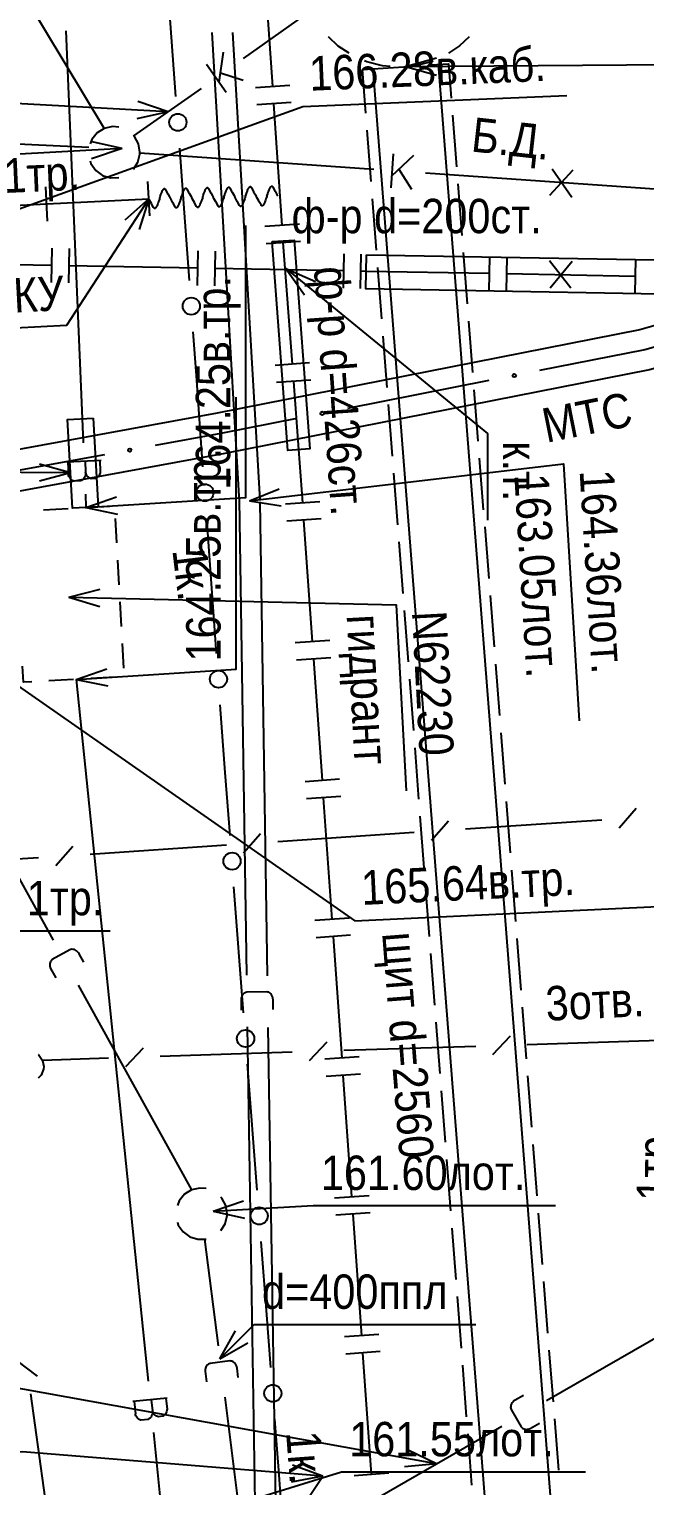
# Model space of a CAD drawing. Header units: metres. Extents: x -3947 to -3704, y 4976 to 6609.
# Drawn here: x -3847.65 to -3829.77, y 5707.06 to 5749.39 of the extents above; entities that cross this region are included whole.
import ezdxf
from ezdxf.enums import TextEntityAlignment as Align

# ---------------------------------------------------------------- set-up
doc = ezdxf.new("R2010")
doc.units = ezdxf.units.M
doc.header["$MEASUREMENT"] = 0
for name, color, linetype, lineweight in [('Водопровод', 7, 'Continuous', 25), ('Водосток', 7, 'Continuous', 25), ('Газопровод', 7, 'Continuous', 25), ('Кабели', 7, 'Continuous', 25), ('Кабель защиты', 7, 'Continuous', 25), ('Кабель связи', 7, 'Continuous', 25), ('Кабель электрический', 7, 'Continuous', 25), ('Канализация самотёчная', 7, 'Continuous', 25), ('Теплосеть', 7, 'Continuous', 25)]:
    doc.layers.add(name, color=color, linetype=linetype, lineweight=lineweight)
doc.styles.add('Style-RUSSIAN_1251', font='RUSSIAN_1251.shx')
doc.styles.add('Style-RUSSIAN_1251 I 0.00000', font='RUSSIAN_1251.shx')
doc.linetypes.add('Stok', pattern='A,-1.75,[108,dgnlstyle-500_multi_und.shx,S=0.007373,R=0,X=0,Y=0],-1.75', length=3.5)

msp = doc.modelspace()

# ---------------------------------------------------------------- linework, layer by layer
at = {"layer": 'Водопровод', "linetype": 'Continuous'}
for p, q in [((-3846.583, 5749.34), (-3846.108, 5738.073)), ((-3846.108, 5738.073), (-3846.078, 5737.374)), ((-3845.559, 5736.854), (-3846.555, 5736.812)), ((-3846.523, 5736.813), (-3846.507, 5736.451)), ((-3846.022, 5736.834), (-3846.009, 5736.513)), ((-3846.45, 5736.497), (-3847.352, 5736.253)), ((-3846.45, 5736.497), (-3847.348, 5736.753)), ((-3846.015, 5735.875), (-3845.999, 5735.492)), ((-3845.999, 5735.492), (-3845.116, 5735.798)), ((-3847.229, 5735.425), (-3846.515, 5735.464)), ((-3845.999, 5735.492), (-3845.085, 5735.299)), ((-3845.146, 5735.174), (-3845.107, 5734.461)), ((-3845.08, 5733.961), (-3845.041, 5733.248)), ((-3846.494, 5732.888), (-3845.588, 5733.116)), ((-3846.494, 5732.888), (-3845.6, 5732.616)), ((-3845.014, 5732.749), (-3844.975, 5732.035)), ((-3844.948, 5731.536), (-3844.91, 5730.822)), ((-3846.359, 5730.493), (-3847.072, 5730.454)), ((-3846.279, 5730.497), (-3845.397, 5730.803)), ((-3846.279, 5730.497), (-3845.365, 5730.304)), ((-3846.279, 5730.497), (-3844.19, 5710.098)), ((-3845.146, 5730.559), (-3845.859, 5730.52)), ((-3843.64, 5709.609), (-3844.633, 5709.508)), ((-3844.6, 5709.511), (-3844.563, 5709.151)), ((-3844.102, 5709.562), (-3844.069, 5709.242)), ((-3844.038, 5708.605), (-3841.949, 5688.206))]:
    msp.add_line(p, q, dxfattribs=at)
at = {"layer": 'Водопровод', "linetype": 'Continuous', "flags": 128}
for points in [[(-3845.999, 5735.492), (-3841.359, 5735.783), (-3841.359, 5743.691)], [(-3846.279, 5730.497), (-3841.639, 5730.788), (-3841.639, 5738.696)], [(-3845.791, 5738.091), (-3845.648, 5735.514), (-3845.999, 5735.492), (-3846.392, 5735.473), (-3846.539, 5738.049), (-3845.791, 5738.091)], [(-3845.595, 5736.852), (-3845.582, 5736.533), (-3845.586, 5736.503), (-3845.603, 5736.452), (-3845.629, 5736.404), (-3845.643, 5736.385), (-3845.661, 5736.368), (-3845.684, 5736.352), (-3845.714, 5736.337), (-3845.728, 5736.333), (-3845.844, 5736.328), (-3845.867, 5736.333), (-3845.897, 5736.345), (-3845.918, 5736.359), (-3845.939, 5736.374), (-3845.961, 5736.402), (-3845.981, 5736.436), (-3845.996, 5736.467), (-3846.009, 5736.513), (-3846.011, 5736.474), (-3846.013, 5736.441), (-3846.026, 5736.391), (-3846.042, 5736.361), (-3846.059, 5736.332), (-3846.09, 5736.301), (-3846.124, 5736.279), (-3846.155, 5736.268), (-3846.346, 5736.26), (-3846.365, 5736.263), (-3846.391, 5736.273), (-3846.422, 5736.292), (-3846.451, 5736.323), (-3846.471, 5736.35), (-3846.493, 5736.396), (-3846.504, 5736.424), (-3846.507, 5736.451)], [(-3846.45, 5736.497), (-3867.882, 5736.642), (-3877.623, 5736.602)], [(-3846.016, 5735.491), (-3845.999, 5735.492), (-3845.302, 5735.53)], [(-3846.494, 5732.888), (-3836.994, 5732.661), (-3836.704, 5727.261)], [(-3847.572, 5730.427), (-3847.815, 5730.414), (-3847.841, 5730.884)], [(-3843.677, 5709.606), (-3843.644, 5709.288), (-3843.647, 5709.258), (-3843.66, 5709.206), (-3843.683, 5709.157), (-3843.696, 5709.137), (-3843.713, 5709.118), (-3843.736, 5709.101), (-3843.764, 5709.085), (-3843.779, 5709.08), (-3843.894, 5709.068), (-3843.917, 5709.071), (-3843.948, 5709.081), (-3843.97, 5709.094), (-3843.992, 5709.108), (-3844.015, 5709.134), (-3844.037, 5709.168), (-3844.054, 5709.198), (-3844.069, 5709.242), (-3844.069, 5709.204), (-3844.07, 5709.17), (-3844.079, 5709.12), (-3844.093, 5709.089), (-3844.109, 5709.059), (-3844.137, 5709.026), (-3844.171, 5709.002), (-3844.201, 5708.989), (-3844.391, 5708.97), (-3844.41, 5708.972), (-3844.437, 5708.98), (-3844.469, 5708.998), (-3844.5, 5709.026), (-3844.521, 5709.052), (-3844.546, 5709.097), (-3844.558, 5709.124), (-3844.563, 5709.151)]]:
    msp.add_lwpolyline(points, dxfattribs=at)
at = {"layer": 'Водосток', "linetype": 'Continuous'}
for p, q in [((-3842.348, 5749.298), (-3841.551, 5735.657)), ((-3841.747, 5749.298), (-3840.953, 5735.713)), ((-3841.252, 5735.685), (-3840.387, 5736.038)), ((-3841.552, 5735.713), (-3841.337, 5721.9)), ((-3841.252, 5735.685), (-3840.329, 5735.542)), ((-3840.952, 5735.657), (-3840.737, 5721.877)), ((-3850.237, 5728.863), (-3846.947, 5722.917)), ((-3846.221, 5721.605), (-3842.932, 5715.659)), ((-3841.314, 5720.4), (-3841.099, 5706.587)), ((-3840.714, 5720.377), (-3840.499, 5706.596)), ((-3842.304, 5715.039), (-3841.42, 5715.34)), ((-3842.304, 5715.039), (-3841.391, 5714.841)), ((-3842.552, 5714.228), (-3842.159, 5711.127)), ((-3832.623, 5709.54), (-3827.318, 5712.593)), ((-3842.111, 5710.752), (-3841.652, 5711.565)), ((-3842.111, 5710.752), (-3841.298, 5711.211)), ((-3841.97, 5709.639), (-3841.576, 5706.537)), ((-3839.228, 5705.739), (-3833.923, 5708.792)), ((-3835.818, 5707.701), (-3836.659, 5708.107)), ((-3839.124, 5707.339), (-3840.001, 5707.661)), ((-3835.818, 5707.701), (-3836.748, 5707.615)), ((-3839.124, 5707.339), (-3840.041, 5707.163))]:
    msp.add_line(p, q, dxfattribs=at)
at = {"layer": 'Водосток', "linetype": 'Continuous', "flags": 128}
for points in [[(-3841.252, 5735.685), (-3832.127, 5736.756), (-3831.674, 5729.293)], [(-3846.065, 5722.275), (-3846.199, 5722.518), (-3846.22, 5722.551), (-3846.24, 5722.574), (-3846.271, 5722.604), (-3846.304, 5722.627), (-3846.336, 5722.641), (-3846.374, 5722.649), (-3846.412, 5722.652), (-3846.44, 5722.644), (-3846.466, 5722.635), (-3846.978, 5722.352), (-3846.998, 5722.336), (-3847.012, 5722.32), (-3847.028, 5722.295), (-3847.036, 5722.272), (-3847.045, 5722.241), (-3847.051, 5722.209), (-3847.047, 5722.174), (-3847.039, 5722.126), (-3847.025, 5722.092), (-3846.875, 5721.821)], [(-3840.561, 5720.906), (-3840.565, 5721.184), (-3840.568, 5721.223), (-3840.575, 5721.252), (-3840.587, 5721.293), (-3840.606, 5721.33), (-3840.627, 5721.357), (-3840.658, 5721.382), (-3840.69, 5721.402), (-3840.718, 5721.408), (-3840.745, 5721.413), (-3841.33, 5721.403), (-3841.355, 5721.399), (-3841.376, 5721.391), (-3841.401, 5721.377), (-3841.419, 5721.361), (-3841.441, 5721.338), (-3841.462, 5721.312), (-3841.475, 5721.28), (-3841.49, 5721.233), (-3841.494, 5721.197), (-3841.49, 5720.887)], [(-3842.506, 5715.696), (-3842.694, 5715.714), (-3842.932, 5715.659), (-3843.139, 5715.531), (-3843.295, 5715.342), (-3843.345, 5715.209)], [(-3841.896, 5714.966), (-3841.936, 5715.207), (-3842.051, 5715.422), (-3842.083, 5715.452)], [(-3842.304, 5715.039), (-3839.402, 5715.206), (-3832.365, 5715.206)], [(-3842.079, 5714.477), (-3841.955, 5714.675), (-3841.898, 5714.913), (-3841.896, 5714.966)], [(-3843.345, 5714.722), (-3843.32, 5714.636), (-3843.178, 5714.437), (-3842.98, 5714.295), (-3842.747, 5714.223), (-3842.552, 5714.228), (-3842.505, 5714.23)], [(-3842.111, 5710.752), (-3841.111, 5711.752), (-3834.672, 5711.752)], [(-3841.577, 5710.203), (-3841.612, 5710.479), (-3841.619, 5710.517), (-3841.629, 5710.546), (-3841.646, 5710.586), (-3841.669, 5710.62), (-3841.693, 5710.644), (-3841.726, 5710.666), (-3841.76, 5710.682), (-3841.788, 5710.685), (-3841.816, 5710.687), (-3842.396, 5710.613), (-3842.421, 5710.605), (-3842.44, 5710.596), (-3842.464, 5710.579), (-3842.48, 5710.561), (-3842.5, 5710.535), (-3842.517, 5710.507), (-3842.527, 5710.474), (-3842.537, 5710.426), (-3842.537, 5710.389), (-3842.498, 5710.082)], [(-3835.818, 5707.701), (-3848.537, 5709.995), (-3855.299, 5709.772)], [(-3833.296, 5709.685), (-3833.536, 5709.546), (-3833.569, 5709.525), (-3833.591, 5709.504), (-3833.621, 5709.474), (-3833.644, 5709.439), (-3833.658, 5709.408), (-3833.665, 5709.369), (-3833.667, 5709.331), (-3833.659, 5709.304), (-3833.649, 5709.278), (-3833.357, 5708.771), (-3833.341, 5708.751), (-3833.324, 5708.737), (-3833.3, 5708.722), (-3833.277, 5708.714), (-3833.245, 5708.705), (-3833.213, 5708.7), (-3833.179, 5708.704), (-3833.131, 5708.713), (-3833.097, 5708.727), (-3832.828, 5708.882)], [(-3839.124, 5707.339), (-3847.846, 5708.047), (-3855.269, 5707.802)], [(-3841.576, 5706.537), (-3838.579, 5707.466), (-3831.492, 5707.466)]]:
    msp.add_lwpolyline(points, dxfattribs=at)
at = {"layer": 'Водосток', "linetype": 'Stok', "flags": 128}
msp.add_lwpolyline([(-3839.836, 5706.263), (-3839.124, 5707.339)], dxfattribs=at)
at = {"layer": 'Газопровод', "linetype": 'Continuous'}
for p, q in [((-3840.574, 5747.723), (-3840.814, 5751.258)), ((-3840.075, 5747.756), (-3841.073, 5747.689)), ((-3840.042, 5747.258), (-3841.039, 5747.19)), ((-3840.301, 5743.688), (-3840.54, 5747.224)), ((-3839.802, 5743.722), (-3840.8, 5743.655)), ((-3839.769, 5743.223), (-3840.766, 5743.156)), ((-3840.002, 5739.656), (-3840.267, 5743.19)), ((-3846.986, 5743.025), (-3847.005, 5742.025)), ((-3846.486, 5743.016), (-3846.505, 5742.016)), ((-3842.75, 5742.946), (-3842.769, 5741.946)), ((-3842.25, 5742.936), (-3842.269, 5741.936)), ((-3838.514, 5742.866), (-3838.533, 5741.866)), ((-3838.014, 5742.857), (-3838.033, 5741.857)), ((-3834.278, 5742.786), (-3834.297, 5741.787)), ((-3833.778, 5742.777), (-3833.797, 5741.777)), ((-3846.996, 5742.525), (-3850.732, 5742.595)), ((-3842.76, 5742.446), (-3846.496, 5742.516)), ((-3838.523, 5742.366), (-3842.26, 5742.436)), ((-3840.19, 5742.44), (-3839.653, 5741.676)), ((-3840.19, 5742.44), (-3839.336, 5742.062)), ((-3831.92, 5741.868), (-3832.533, 5742.659)), ((-3832.52, 5741.877), (-3831.883, 5742.648)), ((-3830.042, 5742.707), (-3830.061, 5741.707)), ((-3830.051, 5742.207), (-3833.787, 5742.277)), ((-3839.503, 5739.693), (-3840.5, 5739.618)), ((-3839.466, 5739.195), (-3840.463, 5739.12)), ((-3839.207, 5735.659), (-3840.204, 5735.588)), ((-3839.171, 5735.16), (-3840.169, 5735.089)), ((-3839.42, 5731.59), (-3839.67, 5735.125)), ((-3838.921, 5731.625), (-3839.919, 5731.555)), ((-3838.886, 5731.126), (-3839.883, 5731.056)), ((-3839.134, 5727.556), (-3839.385, 5731.091)), ((-3838.636, 5727.592), (-3839.633, 5727.521)), ((-3838.6, 5727.093), (-3839.598, 5727.022)), ((-3838.849, 5723.523), (-3839.099, 5727.058)), ((-3838.35, 5723.558), (-3839.348, 5723.488)), ((-3838.315, 5723.059), (-3839.312, 5722.989)), ((-3838.563, 5719.489), (-3838.814, 5723.024)), ((-3838.065, 5719.525), (-3839.062, 5719.454)), ((-3838.029, 5719.026), (-3839.027, 5718.955)), ((-3838.278, 5715.456), (-3838.528, 5718.991)), ((-3837.779, 5715.491), (-3838.777, 5715.421)), ((-3837.744, 5714.993), (-3838.741, 5714.922)), ((-3837.992, 5711.423), (-3838.243, 5714.957)), ((-3837.494, 5711.458), (-3838.491, 5711.387)), ((-3837.458, 5710.959), (-3838.456, 5710.889)), ((-3837.707, 5707.389), (-3837.957, 5710.924)), ((-3837.208, 5707.424), (-3838.206, 5707.354))]:
    msp.add_line(p, q, dxfattribs=at)
at = {"layer": 'Газопровод', "linetype": 'Continuous', "flags": 128}
for points in [[(-3840.591, 5743.22), (-3839.951, 5743.264), (-3839.495, 5737.194), (-3840.135, 5737.15), (-3840.591, 5743.22)], [(-3837.851, 5742.837), (-3826.133, 5742.629), (-3826.151, 5741.635), (-3837.869, 5741.842), (-3837.851, 5742.837)], [(-3840.19, 5742.44), (-3834.338, 5737.638), (-3834.338, 5735.118)], [(-3834.287, 5742.287), (-3837.86, 5742.354), (-3838.024, 5742.357)], [(-3839.705, 5735.623), (-3839.815, 5737.172), (-3839.964, 5739.157)]]:
    msp.add_lwpolyline(points, dxfattribs=at)
at = {"layer": 'Кабели', "linetype": 'Continuous'}
for p, q in [((-3843.384, 5747.434), (-3843.659, 5751.201)), ((-3843.137, 5744.054), (-3843.275, 5745.938)), ((-3842.994, 5742.092), (-3843.137, 5744.054)), ((-3842.206, 5731.25), (-3842.491, 5735.174)), ((-3841.954, 5727.791), (-3842.097, 5729.753)), ((-3841.814, 5725.961), (-3841.954, 5727.791)), ((-3841.42, 5720.806), (-3841.7, 5724.465)), ((-3841.027, 5715.65), (-3841.306, 5719.31))]:
    msp.add_line(p, q, dxfattribs=at)
at = {"layer": 'Кабели', "linetype": 'Continuous', "flags": 128}
for points in [[(-3842.6, 5736.671), (-3842.793, 5739.327), (-3842.885, 5740.595)], [(-3840.631, 5710.495), (-3840.75, 5712.03), (-3840.912, 5714.155)], [(-3840.245, 5705.339), (-3840.388, 5707.378), (-3840.514, 5709)]]:
    msp.add_lwpolyline(points, dxfattribs=at)
at = {"layer": 'Кабели', "linetype": 'Continuous'}
for centre in [(-3843.329, 5746.686), (-3842.94, 5741.344), (-3842.545, 5735.923), (-3842.151, 5730.502), (-3841.757, 5725.213), (-3841.363, 5720.058), (-3840.969, 5714.903), (-3840.572, 5709.747)]:
    msp.add_circle(centre, 0.25, dxfattribs=at)
at = {"layer": 'Кабель защиты', "linetype": 'Continuous'}
for p, q in [((-3844.148, 5743.964), (-3844.198, 5744.962)), ((-3847.111, 5743.816), (-3847.161, 5744.814)), ((-3847.111, 5743.816), (-3847.161, 5744.814)), ((-3844.173, 5744.463), (-3844.873, 5743.844)), ((-3844.173, 5744.463), (-3844.453, 5743.572))]:
    msp.add_line(p, q, dxfattribs=at)
at = {"layer": 'Кабель защиты', "linetype": 'Continuous', "flags": 128}
for points in [[(-3844.173, 5744.463), (-3846.56, 5740.783), (-3848.054, 5740.702)], [(-3847.136, 5744.315), (-3844.173, 5744.463)], [(-3843.861, 5744.47), (-3843.866, 5744.456), (-3843.883, 5744.407), (-3843.89, 5744.386), (-3843.902, 5744.353), (-3843.915, 5744.318), (-3843.925, 5744.293), (-3843.935, 5744.27), (-3843.942, 5744.253), (-3843.951, 5744.236), (-3843.956, 5744.226), (-3843.962, 5744.217), (-3843.966, 5744.21), (-3843.968, 5744.207), (-3843.971, 5744.204), (-3843.975, 5744.199), (-3843.978, 5744.196), (-3843.98, 5744.194), (-3843.983, 5744.191), (-3843.985, 5744.189), (-3843.988, 5744.187), (-3843.991, 5744.186), (-3843.992, 5744.185), (-3843.994, 5744.185), (-3843.995, 5744.184), (-3843.997, 5744.184), (-3843.999, 5744.183), (-3844, 5744.183), (-3844.002, 5744.183), (-3844.003, 5744.183), (-3844.004, 5744.184), (-3844.005, 5744.184), (-3844.007, 5744.184), (-3844.008, 5744.184), (-3844.009, 5744.185), (-3844.011, 5744.186), (-3844.013, 5744.187), (-3844.014, 5744.188), (-3844.015, 5744.188), (-3844.016, 5744.189), (-3844.017, 5744.19), (-3844.019, 5744.191), (-3844.02, 5744.192), (-3844.022, 5744.195), (-3844.023, 5744.197), (-3844.025, 5744.199), (-3844.028, 5744.203), (-3844.03, 5744.207), (-3844.034, 5744.214), (-3844.083, 5744.301), (-3844.099, 5744.33), (-3844.153, 5744.426), (-3844.173, 5744.463)], [(-3843.861, 5744.47), (-3843.857, 5744.485), (-3843.84, 5744.533), (-3843.833, 5744.555), (-3843.821, 5744.587), (-3843.808, 5744.623), (-3843.798, 5744.647), (-3843.788, 5744.671), (-3843.781, 5744.688), (-3843.772, 5744.705), (-3843.766, 5744.715), (-3843.761, 5744.723), (-3843.757, 5744.731), (-3843.754, 5744.734), (-3843.752, 5744.737), (-3843.748, 5744.742), (-3843.745, 5744.745), (-3843.743, 5744.747), (-3843.74, 5744.749), (-3843.738, 5744.751), (-3843.734, 5744.753), (-3843.732, 5744.755), (-3843.731, 5744.755), (-3843.729, 5744.756), (-3843.728, 5744.757), (-3843.726, 5744.757), (-3843.724, 5744.757), (-3843.722, 5744.757), (-3843.72, 5744.757), (-3843.72, 5744.757), (-3843.718, 5744.757), (-3843.717, 5744.757), (-3843.716, 5744.757), (-3843.715, 5744.756), (-3843.714, 5744.756), (-3843.712, 5744.755), (-3843.71, 5744.754), (-3843.709, 5744.753), (-3843.708, 5744.753), (-3843.707, 5744.752), (-3843.705, 5744.75), (-3843.704, 5744.749), (-3843.703, 5744.748), (-3843.701, 5744.746), (-3843.7, 5744.744), (-3843.698, 5744.741), (-3843.695, 5744.738), (-3843.693, 5744.734), (-3843.689, 5744.727), (-3843.64, 5744.64), (-3843.624, 5744.611), (-3843.57, 5744.515), (-3843.55, 5744.478)], [(-3843.238, 5744.485), (-3843.243, 5744.47), (-3843.259, 5744.422), (-3843.267, 5744.4), (-3843.278, 5744.368), (-3843.291, 5744.332), (-3843.301, 5744.308), (-3843.311, 5744.285), (-3843.318, 5744.268), (-3843.327, 5744.251), (-3843.333, 5744.24), (-3843.338, 5744.232), (-3843.343, 5744.225), (-3843.345, 5744.222), (-3843.347, 5744.219), (-3843.351, 5744.214), (-3843.354, 5744.211), (-3843.356, 5744.208), (-3843.359, 5744.206), (-3843.361, 5744.204), (-3843.365, 5744.202), (-3843.367, 5744.201), (-3843.368, 5744.2), (-3843.37, 5744.199), (-3843.371, 5744.199), (-3843.373, 5744.198), (-3843.375, 5744.198), (-3843.377, 5744.198), (-3843.379, 5744.198), (-3843.379, 5744.198), (-3843.381, 5744.198), (-3843.382, 5744.198), (-3843.383, 5744.199), (-3843.384, 5744.199), (-3843.385, 5744.199), (-3843.387, 5744.2), (-3843.389, 5744.201), (-3843.39, 5744.202), (-3843.391, 5744.203), (-3843.392, 5744.204), (-3843.394, 5744.205), (-3843.395, 5744.206), (-3843.396, 5744.207), (-3843.398, 5744.209), (-3843.399, 5744.211), (-3843.401, 5744.214), (-3843.404, 5744.218), (-3843.406, 5744.221), (-3843.41, 5744.229), (-3843.459, 5744.315), (-3843.475, 5744.344), (-3843.529, 5744.44), (-3843.55, 5744.478)], [(-3843.238, 5744.485), (-3843.233, 5744.499), (-3843.216, 5744.548), (-3843.209, 5744.569), (-3843.197, 5744.602), (-3843.184, 5744.638), (-3843.174, 5744.662), (-3843.165, 5744.685), (-3843.157, 5744.702), (-3843.148, 5744.719), (-3843.143, 5744.729), (-3843.138, 5744.738), (-3843.133, 5744.745), (-3843.131, 5744.748), (-3843.128, 5744.751), (-3843.124, 5744.756), (-3843.121, 5744.759), (-3843.119, 5744.762), (-3843.116, 5744.764), (-3843.114, 5744.766), (-3843.111, 5744.768), (-3843.108, 5744.769), (-3843.107, 5744.77), (-3843.105, 5744.771), (-3843.104, 5744.771), (-3843.102, 5744.771), (-3843.1, 5744.772), (-3843.099, 5744.772), (-3843.097, 5744.772), (-3843.096, 5744.772), (-3843.095, 5744.772), (-3843.094, 5744.772), (-3843.092, 5744.771), (-3843.091, 5744.771), (-3843.09, 5744.77), (-3843.088, 5744.77), (-3843.086, 5744.769), (-3843.085, 5744.768), (-3843.084, 5744.767), (-3843.083, 5744.766), (-3843.082, 5744.765), (-3843.081, 5744.764), (-3843.08, 5744.763), (-3843.077, 5744.76), (-3843.076, 5744.759), (-3843.074, 5744.756), (-3843.071, 5744.752), (-3843.069, 5744.748), (-3843.065, 5744.741), (-3843.016, 5744.655), (-3843, 5744.626), (-3842.947, 5744.53), (-3842.926, 5744.492)], [(-3842.614, 5744.499), (-3842.619, 5744.485), (-3842.635, 5744.437), (-3842.643, 5744.415), (-3842.654, 5744.383), (-3842.668, 5744.347), (-3842.677, 5744.322), (-3842.687, 5744.299), (-3842.695, 5744.282), (-3842.703, 5744.265), (-3842.709, 5744.255), (-3842.714, 5744.247), (-3842.719, 5744.239), (-3842.721, 5744.236), (-3842.723, 5744.233), (-3842.727, 5744.228), (-3842.73, 5744.225), (-3842.732, 5744.223), (-3842.735, 5744.221), (-3842.738, 5744.218), (-3842.741, 5744.216), (-3842.743, 5744.215), (-3842.744, 5744.214), (-3842.746, 5744.214), (-3842.748, 5744.213), (-3842.749, 5744.213), (-3842.751, 5744.213), (-3842.753, 5744.212), (-3842.755, 5744.212), (-3842.756, 5744.212), (-3842.757, 5744.213), (-3842.758, 5744.213), (-3842.759, 5744.213), (-3842.76, 5744.213), (-3842.762, 5744.214), (-3842.763, 5744.215), (-3842.765, 5744.216), (-3842.766, 5744.217), (-3842.767, 5744.217), (-3842.768, 5744.218), (-3842.77, 5744.219), (-3842.771, 5744.22), (-3842.772, 5744.221), (-3842.774, 5744.224), (-3842.776, 5744.226), (-3842.778, 5744.228), (-3842.78, 5744.232), (-3842.782, 5744.236), (-3842.786, 5744.243), (-3842.836, 5744.33), (-3842.851, 5744.359), (-3842.905, 5744.455), (-3842.926, 5744.492)], [(-3842.614, 5744.499), (-3842.609, 5744.514), (-3842.592, 5744.562), (-3842.585, 5744.584), (-3842.573, 5744.616), (-3842.56, 5744.652), (-3842.55, 5744.676), (-3842.541, 5744.7), (-3842.533, 5744.717), (-3842.524, 5744.734), (-3842.519, 5744.744), (-3842.514, 5744.752), (-3842.509, 5744.76), (-3842.507, 5744.763), (-3842.504, 5744.766), (-3842.5, 5744.771), (-3842.497, 5744.774), (-3842.495, 5744.776), (-3842.493, 5744.778), (-3842.49, 5744.78), (-3842.487, 5744.783), (-3842.485, 5744.784), (-3842.483, 5744.784), (-3842.482, 5744.785), (-3842.48, 5744.786), (-3842.479, 5744.786), (-3842.477, 5744.786), (-3842.475, 5744.786), (-3842.473, 5744.786), (-3842.472, 5744.786), (-3842.471, 5744.786), (-3842.47, 5744.786), (-3842.469, 5744.786), (-3842.467, 5744.785), (-3842.466, 5744.785), (-3842.464, 5744.784), (-3842.463, 5744.783), (-3842.461, 5744.782), (-3842.46, 5744.782), (-3842.459, 5744.781), (-3842.458, 5744.78), (-3842.457, 5744.778), (-3842.456, 5744.777), (-3842.453, 5744.775), (-3842.452, 5744.773), (-3842.45, 5744.77), (-3842.447, 5744.767), (-3842.445, 5744.763), (-3842.441, 5744.756), (-3842.392, 5744.669), (-3842.376, 5744.64), (-3842.323, 5744.544), (-3842.302, 5744.507)], [(-3841.99, 5744.514), (-3841.995, 5744.5), (-3842.011, 5744.451), (-3842.019, 5744.43), (-3842.03, 5744.397), (-3842.044, 5744.361), (-3842.053, 5744.337), (-3842.063, 5744.314), (-3842.071, 5744.297), (-3842.079, 5744.28), (-3842.085, 5744.27), (-3842.09, 5744.261), (-3842.095, 5744.254), (-3842.097, 5744.251), (-3842.099, 5744.248), (-3842.103, 5744.243), (-3842.106, 5744.24), (-3842.109, 5744.237), (-3842.111, 5744.235), (-3842.114, 5744.233), (-3842.117, 5744.231), (-3842.119, 5744.23), (-3842.121, 5744.229), (-3842.122, 5744.228), (-3842.124, 5744.228), (-3842.125, 5744.227), (-3842.127, 5744.227), (-3842.129, 5744.227), (-3842.131, 5744.227), (-3842.132, 5744.227), (-3842.133, 5744.227), (-3842.134, 5744.227), (-3842.135, 5744.228), (-3842.136, 5744.228), (-3842.138, 5744.229), (-3842.139, 5744.229), (-3842.141, 5744.23), (-3842.142, 5744.231), (-3842.143, 5744.232), (-3842.145, 5744.233), (-3842.146, 5744.234), (-3842.147, 5744.235), (-3842.148, 5744.236), (-3842.15, 5744.238), (-3842.152, 5744.24), (-3842.154, 5744.243), (-3842.156, 5744.247), (-3842.159, 5744.25), (-3842.163, 5744.258), (-3842.212, 5744.344), (-3842.228, 5744.373), (-3842.281, 5744.469), (-3842.302, 5744.507)], [(-3841.99, 5744.514), (-3841.985, 5744.528), (-3841.969, 5744.577), (-3841.961, 5744.598), (-3841.95, 5744.631), (-3841.936, 5744.667), (-3841.927, 5744.691), (-3841.917, 5744.714), (-3841.909, 5744.731), (-3841.901, 5744.748), (-3841.895, 5744.758), (-3841.89, 5744.767), (-3841.885, 5744.774), (-3841.883, 5744.777), (-3841.881, 5744.78), (-3841.876, 5744.785), (-3841.874, 5744.788), (-3841.871, 5744.791), (-3841.869, 5744.793), (-3841.866, 5744.795), (-3841.863, 5744.797), (-3841.861, 5744.798), (-3841.859, 5744.799), (-3841.858, 5744.8), (-3841.856, 5744.8), (-3841.855, 5744.8), (-3841.853, 5744.801), (-3841.851, 5744.801), (-3841.849, 5744.801), (-3841.848, 5744.801), (-3841.847, 5744.801), (-3841.846, 5744.801), (-3841.845, 5744.8), (-3841.844, 5744.8), (-3841.842, 5744.799), (-3841.841, 5744.799), (-3841.839, 5744.798), (-3841.837, 5744.797), (-3841.837, 5744.796), (-3841.835, 5744.795), (-3841.834, 5744.794), (-3841.833, 5744.793), (-3841.832, 5744.792), (-3841.83, 5744.79), (-3841.828, 5744.788), (-3841.826, 5744.785), (-3841.824, 5744.781), (-3841.821, 5744.777), (-3841.817, 5744.77), (-3841.768, 5744.684), (-3841.752, 5744.655), (-3841.699, 5744.559), (-3841.678, 5744.521)], [(-3841.366, 5744.529), (-3841.371, 5744.514), (-3841.388, 5744.466), (-3841.395, 5744.444), (-3841.407, 5744.412), (-3841.42, 5744.376), (-3841.429, 5744.352), (-3841.439, 5744.328), (-3841.447, 5744.311), (-3841.456, 5744.294), (-3841.461, 5744.284), (-3841.466, 5744.276), (-3841.471, 5744.268), (-3841.473, 5744.265), (-3841.475, 5744.262), (-3841.48, 5744.257), (-3841.482, 5744.254), (-3841.485, 5744.252), (-3841.487, 5744.25), (-3841.49, 5744.248), (-3841.493, 5744.245), (-3841.495, 5744.244), (-3841.497, 5744.243), (-3841.498, 5744.243), (-3841.5, 5744.242), (-3841.501, 5744.242), (-3841.503, 5744.242), (-3841.505, 5744.241), (-3841.507, 5744.241), (-3841.508, 5744.242), (-3841.509, 5744.242), (-3841.51, 5744.242), (-3841.511, 5744.242), (-3841.512, 5744.243), (-3841.514, 5744.243), (-3841.515, 5744.244), (-3841.517, 5744.245), (-3841.519, 5744.246), (-3841.52, 5744.246), (-3841.521, 5744.247), (-3841.522, 5744.248), (-3841.523, 5744.249), (-3841.524, 5744.25), (-3841.526, 5744.253), (-3841.528, 5744.255), (-3841.53, 5744.258), (-3841.533, 5744.261), (-3841.535, 5744.265), (-3841.539, 5744.272), (-3841.588, 5744.359), (-3841.604, 5744.388), (-3841.657, 5744.484), (-3841.678, 5744.521)], [(-3841.366, 5744.529), (-3841.361, 5744.543), (-3841.345, 5744.591), (-3841.337, 5744.613), (-3841.326, 5744.645), (-3841.312, 5744.681), (-3841.303, 5744.705), (-3841.293, 5744.729), (-3841.285, 5744.746), (-3841.277, 5744.763), (-3841.271, 5744.773), (-3841.266, 5744.781), (-3841.261, 5744.789), (-3841.259, 5744.792), (-3841.257, 5744.795), (-3841.253, 5744.8), (-3841.25, 5744.803), (-3841.247, 5744.805), (-3841.245, 5744.807), (-3841.242, 5744.809), (-3841.239, 5744.812), (-3841.237, 5744.813), (-3841.235, 5744.814), (-3841.234, 5744.814), (-3841.232, 5744.815), (-3841.231, 5744.815), (-3841.229, 5744.815), (-3841.227, 5744.816), (-3841.225, 5744.816), (-3841.224, 5744.816), (-3841.223, 5744.815), (-3841.222, 5744.815), (-3841.221, 5744.815), (-3841.22, 5744.814), (-3841.218, 5744.814), (-3841.217, 5744.813), (-3841.215, 5744.812), (-3841.214, 5744.811), (-3841.213, 5744.811), (-3841.212, 5744.81), (-3841.21, 5744.809), (-3841.209, 5744.808), (-3841.208, 5744.807), (-3841.206, 5744.804), (-3841.204, 5744.802), (-3841.202, 5744.799), (-3841.2, 5744.796), (-3841.197, 5744.792), (-3841.193, 5744.785), (-3841.144, 5744.698), (-3841.129, 5744.669), (-3841.075, 5744.573), (-3841.054, 5744.536)], [(-3840.742, 5744.543), (-3840.747, 5744.529), (-3840.764, 5744.48), (-3840.771, 5744.459), (-3840.783, 5744.426), (-3840.796, 5744.39), (-3840.806, 5744.366), (-3840.815, 5744.343), (-3840.823, 5744.326), (-3840.832, 5744.309), (-3840.837, 5744.299), (-3840.842, 5744.29), (-3840.847, 5744.283), (-3840.849, 5744.28), (-3840.852, 5744.277), (-3840.856, 5744.272), (-3840.859, 5744.269), (-3840.861, 5744.266), (-3840.864, 5744.264), (-3840.866, 5744.262), (-3840.869, 5744.26), (-3840.872, 5744.259), (-3840.873, 5744.258), (-3840.875, 5744.257), (-3840.876, 5744.257), (-3840.877, 5744.257), (-3840.879, 5744.256), (-3840.881, 5744.256), (-3840.883, 5744.256), (-3840.884, 5744.256), (-3840.885, 5744.256), (-3840.886, 5744.256), (-3840.887, 5744.257), (-3840.889, 5744.257), (-3840.89, 5744.258), (-3840.892, 5744.258), (-3840.893, 5744.259), (-3840.895, 5744.26), (-3840.896, 5744.261), (-3840.897, 5744.262), (-3840.898, 5744.263), (-3840.899, 5744.264), (-3840.9, 5744.265), (-3840.903, 5744.267), (-3840.904, 5744.269), (-3840.906, 5744.272), (-3840.909, 5744.276), (-3840.911, 5744.28), (-3840.915, 5744.287), (-3840.964, 5744.373), (-3840.98, 5744.402), (-3841.033, 5744.498), (-3841.054, 5744.536)], [(-3840.742, 5744.543), (-3840.737, 5744.557), (-3840.721, 5744.606), (-3840.713, 5744.628), (-3840.702, 5744.66), (-3840.689, 5744.696), (-3840.679, 5744.72), (-3840.669, 5744.743), (-3840.661, 5744.76), (-3840.653, 5744.777), (-3840.647, 5744.787), (-3840.642, 5744.796), (-3840.637, 5744.803), (-3840.635, 5744.806), (-3840.633, 5744.809), (-3840.629, 5744.814), (-3840.626, 5744.817), (-3840.624, 5744.82), (-3840.621, 5744.822), (-3840.618, 5744.824), (-3840.615, 5744.826), (-3840.613, 5744.827), (-3840.612, 5744.828), (-3840.61, 5744.829), (-3840.608, 5744.829), (-3840.607, 5744.83), (-3840.605, 5744.83), (-3840.603, 5744.83), (-3840.601, 5744.83), (-3840.601, 5744.83), (-3840.599, 5744.83), (-3840.598, 5744.83), (-3840.597, 5744.829), (-3840.596, 5744.829), (-3840.595, 5744.828), (-3840.593, 5744.828), (-3840.591, 5744.827), (-3840.59, 5744.826), (-3840.589, 5744.825), (-3840.588, 5744.824), (-3840.586, 5744.823), (-3840.585, 5744.822), (-3840.584, 5744.821), (-3840.582, 5744.819), (-3840.581, 5744.817), (-3840.578, 5744.814), (-3840.576, 5744.81), (-3840.574, 5744.807), (-3840.57, 5744.799), (-3840.521, 5744.713), (-3840.505, 5744.684), (-3840.451, 5744.588), (-3840.43, 5744.55)], [(-3851.558, 5744.095), (-3847.136, 5744.315)]]:
    msp.add_lwpolyline(points, dxfattribs=at)
at = {"layer": 'Кабель связи', "linetype": 'Continuous'}
for p, q in [((-3830.513, 5726.185), (-3830.02, 5726.749)), ((-3835.967, 5725.819), (-3835.474, 5726.383)), ((-3834.972, 5726.151), (-3831.015, 5726.417)), ((-3841.421, 5725.454), (-3840.927, 5726.018)), ((-3846.874, 5725.089), (-3846.381, 5725.653)), ((-3845.879, 5725.421), (-3841.922, 5725.686)), ((-3851.333, 5725.056), (-3847.376, 5725.321)), ((-3839.008, 5719.955), (-3839.52, 5719.408)), ((-3833.675, 5720.129), (-3834.188, 5719.582)), ((-3829.349, 5720.004), (-3833.182, 5719.88)), ((-3845.346, 5719.484), (-3847.262, 5719.422)), ((-3844.34, 5719.782), (-3844.852, 5719.235)), ((-3840.013, 5719.658), (-3843.847, 5719.533)), ((-3834.681, 5719.831), (-3838.514, 5719.706)), ((-3848.015, 5710.699), (-3847.416, 5710.248)), ((-3847.611, 5709.731), (-3847.079, 5705.935))]:
    msp.add_line(p, q, dxfattribs=at)
at = {"layer": 'Кабель связи', "linetype": 'Continuous', "flags": 128}
for points in [[(-3840.426, 5725.786), (-3839.722, 5725.833), (-3836.469, 5726.051)], [(-3847.381, 5719.591), (-3847.38, 5719.591), (-3847.262, 5719.422), (-3847.222, 5719.245)], [(-3847.222, 5719.245), (-3847.23, 5719.17), (-3847.303, 5718.996), (-3847.386, 5718.905)]]:
    msp.add_lwpolyline(points, dxfattribs=at)
at = {"layer": 'Кабель электрический', "linetype": 'Continuous', "flags": 128}
for points in [[(-3849.824, 5743.493), (-3839.702, 5747.143), (-3832.036, 5747.465)], [(-3848.825, 5730.895), (-3838.186, 5723.479), (-3829.389, 5723.897)], [(-3849.042, 5724.29), (-3847.942, 5723.191), (-3845.298, 5723.191)]]:
    msp.add_lwpolyline(points, dxfattribs=at)
at = {"layer": 'Канализация самотёчная', "linetype": 'Continuous'}
for p, q in [((-3848.22, 5751.076), (-3845.467, 5746.507)), ((-3841.424, 5748.538), (-3839.468, 5749.922)), ((-3842.128, 5747.851), (-3842.006, 5748.719)), ((-3842.496, 5748.372), (-3841.924, 5747.563)), ((-3837.965, 5748.22), (-3836.468, 5748.319)), ((-3836.718, 5748.303), (-3835.82, 5748.56)), ((-3836.718, 5748.303), (-3835.816, 5748.06)), ((-3842.089, 5748.126), (-3841.434, 5747.91)), ((-3837.867, 5746.955), (-3837.965, 5748.22)), ((-3844.604, 5746.288), (-3842.648, 5747.671)), ((-3843.612, 5746.99), (-3844.524, 5746.789)), ((-3843.612, 5746.99), (-3844.497, 5747.288)), ((-3835.354, 5746.89), (-3835.238, 5745.394)), ((-3850.828, 5746.185), (-3845.916, 5745.962)), ((-3844.951, 5745.924), (-3845.863, 5746.124)), ((-3837.713, 5744.961), (-3837.829, 5746.456)), ((-3844.951, 5745.924), (-3845.836, 5745.625)), ((-3844.431, 5745.802), (-3837.634, 5745.323)), ((-3837.073, 5745.769), (-3837.142, 5744.781)), ((-3837.117, 5745.133), (-3836.474, 5745.726)), ((-3836.913, 5745.321), (-3836.544, 5744.738)), ((-3831.863, 5745.293), (-3832.539, 5744.556)), ((-3832.462, 5745.333), (-3831.89, 5744.512)), ((-3836.138, 5745.217), (-3829.34, 5744.738)), ((-3835.199, 5744.896), (-3835.082, 5743.4)), ((-3837.559, 5742.967), (-3837.675, 5744.462)), ((-3835.043, 5742.902), (-3834.926, 5741.406)), ((-3837.405, 5740.973), (-3837.521, 5742.468)), ((-3834.887, 5740.908), (-3834.771, 5739.412)), ((-3837.251, 5738.979), (-3837.367, 5740.474)), ((-3834.732, 5738.914), (-3834.615, 5737.419)), ((-3837.098, 5736.985), (-3837.213, 5738.48)), ((-3834.576, 5736.92), (-3834.459, 5735.425)), ((-3836.944, 5734.99), (-3837.059, 5736.486)), ((-3834.42, 5734.926), (-3834.303, 5733.431)), ((-3836.79, 5732.996), (-3836.905, 5734.492)), ((-3834.265, 5732.932), (-3834.148, 5731.437)), ((-3836.636, 5731.002), (-3836.751, 5732.498)), ((-3834.109, 5730.938), (-3833.992, 5729.443)), ((-3836.482, 5729.008), (-3836.597, 5730.504)), ((-3833.953, 5728.944), (-3833.836, 5727.449)), ((-3836.328, 5727.014), (-3836.443, 5728.51)), ((-3833.797, 5726.95), (-3833.681, 5725.455)), ((-3836.174, 5725.02), (-3836.289, 5726.516)), ((-3833.642, 5724.956), (-3833.525, 5723.461)), ((-3836.02, 5723.026), (-3836.136, 5724.522)), ((-3833.486, 5722.963), (-3833.369, 5721.467)), ((-3835.866, 5721.032), (-3835.982, 5722.528)), ((-3833.33, 5720.969), (-3833.214, 5719.473)), ((-3835.712, 5719.038), (-3835.828, 5720.533)), ((-3833.175, 5718.975), (-3833.058, 5717.479)), ((-3835.558, 5717.044), (-3835.674, 5718.539)), ((-3833.019, 5716.981), (-3832.902, 5715.485)), ((-3835.404, 5715.05), (-3835.52, 5716.545)), ((-3832.863, 5714.987), (-3832.747, 5713.491)), ((-3835.25, 5713.056), (-3835.366, 5714.551)), ((-3832.708, 5712.993), (-3832.591, 5711.497)), ((-3835.097, 5711.062), (-3835.212, 5712.557)), ((-3832.552, 5710.999), (-3832.435, 5709.504)), ((-3834.943, 5709.068), (-3835.058, 5710.563)), ((-3832.396, 5709.005), (-3832.28, 5707.51)), ((-3834.789, 5707.074), (-3834.904, 5708.569))]:
    msp.add_line(p, q, dxfattribs=at)
at = {"layer": 'Канализация самотёчная', "linetype": 'Continuous', "flags": 128}
for points in [[(-3838.356, 5748.69), (-3838.673, 5748.902), (-3838.953, 5749.166)], [(-3834.874, 5749.166), (-3835.15, 5748.904), (-3835.47, 5748.69)], [(-3843.612, 5746.99), (-3866.833, 5748.259), (-3873.886, 5748.326)], [(-3837.162, 5748.307), (-3837.385, 5748.326), (-3837.845, 5748.444), (-3837.907, 5748.472)], [(-3837.665, 5748.229), (-3823.003, 5560.667)], [(-3836.718, 5748.303), (-3812.323, 5748.491), (-3805.152, 5748.6)], [(-3835.919, 5748.472), (-3835.978, 5748.446), (-3836.438, 5748.327), (-3836.664, 5748.307)], [(-3835.969, 5748.353), (-3835.471, 5748.386), (-3835.393, 5747.388)], [(-3835.771, 5748.377), (-3821.109, 5560.815)], [(-3845.041, 5746.544), (-3845.229, 5746.562), (-3845.467, 5746.507), (-3845.674, 5746.379), (-3845.83, 5746.19), (-3845.88, 5746.057)], [(-3844.431, 5745.814), (-3844.471, 5746.055), (-3844.586, 5746.27), (-3844.604, 5746.288), (-3844.618, 5746.3)], [(-3844.951, 5745.924), (-3866.686, 5744.718), (-3874.155, 5744.661)], [(-3844.614, 5745.325), (-3844.49, 5745.523), (-3844.433, 5745.761), (-3844.431, 5745.802), (-3844.431, 5745.814)], [(-3845.88, 5745.57), (-3845.855, 5745.484), (-3845.713, 5745.285), (-3845.515, 5745.143), (-3845.282, 5745.071), (-3845.04, 5745.078)]]:
    msp.add_lwpolyline(points, dxfattribs=at)
at = {"layer": 'Теплосеть', "linetype": 'Continuous'}
for p, q in [((-3834.295, 5739.18), (-3838.404, 5738.371)), ((-3845.464, 5737.024), (-3849.582, 5736.268))]:
    msp.add_line(p, q, dxfattribs=at)
at = {"layer": 'Теплосеть', "linetype": 'Continuous', "flags": 128}
for points in [[(-3825.393, 5741.815), (-3828.968, 5740.924), (-3829.912, 5740.656), (-3842.191, 5738.235), (-3853.608, 5736.139)], [(-3825.103, 5740.651), (-3828.659, 5739.765), (-3829.631, 5739.488), (-3841.967, 5737.057), (-3852.626, 5735.099)], [(-3828.735, 5740.364), (-3828.814, 5740.345), (-3829.771, 5740.072), (-3832.823, 5739.471)], [(-3839.875, 5738.08), (-3842.079, 5737.646), (-3843.988, 5737.295)]]:
    msp.add_lwpolyline(points, dxfattribs=at)
at = {"layer": 'Теплосеть', "linetype": 'Continuous'}
for centre in [(-3833.559, 5739.325), (-3839.139, 5738.226), (-3844.726, 5737.16)]:
    msp.add_circle(centre, 0.05, dxfattribs=at)

# ---------------------------------------------------------------- texts
at = {"layer": 'Водопровод', "linetype": 'Continuous', "style": 'Style-RUSSIAN_1251', "width": 0.899998}
for s, rotation, p in [('164.25в.тр.', 90, (-3842.809, 5736.008)), ('164.25в.тр.', 90, (-3843.089, 5731.013)), ('гидрант', 273.0649, (-3837.431, 5732.412)), ('N62230', 273.0649, (-3835.534, 5732.514))]:
    msp.add_text(s, height=1, rotation=rotation, dxfattribs=at).set_placement(p, align=Align.TOP_LEFT)
at = {"layer": 'Водосток', "linetype": 'Continuous', "style": 'Style-RUSSIAN_1251', "width": 0.899998}
for s, p in [('163.05лот.', (-3832.563, 5736.504)), ('164.36лот.', (-3830.666, 5736.619))]:
    msp.add_text(s, height=1, rotation=273.4706, dxfattribs=at).set_placement(p, align=Align.TOP_LEFT)
at = {"layer": 'Водосток', "linetype": 'Continuous', "style": 'Style-RUSSIAN_1251', "width": 0.9}
for s, p in [('161.60лот.', (-3839.177, 5716.656)), ('d=400ппл', (-3840.886, 5713.202)), ('161.55лот.', (-3838.354, 5708.916))]:
    msp.add_text(s, height=1, dxfattribs=at).set_placement(p, align=Align.TOP_LEFT)
at = {"layer": 'Газопровод', "linetype": 'Continuous', "style": 'Style-RUSSIAN_1251', "width": 0.899998}
msp.add_text('ф-р d=200ст.', height=1, dxfattribs=at).set_placement((-3840.027, 5743.462))
msp.add_text('ф-р d=426ст.', height=1, rotation=274.0028, dxfattribs=at).set_placement((-3839.381, 5742.468))
msp.add_text('к.т.', height=1, rotation=270, dxfattribs=at).set_placement((-3832.888, 5737.413), align=Align.TOP_LEFT)
at = {"layer": 'Кабели', "linetype": 'Continuous', "style": 'Style-RUSSIAN_1251', "width": 0.899998}
for rotation, p in [(276.9351, (-3843.492, 5734.253)), (274.2626, (-3840.187, 5708.615))]:
    msp.add_text('1к.', height=1, rotation=rotation, dxfattribs=at).set_placement(p)
at = {"layer": 'Кабель защиты', "linetype": 'Continuous', "style": 'Style-RUSSIAN_1251 I 0.00000', "width": 0.9}
msp.add_text('1тр.', height=1, rotation=2.5372, dxfattribs=at).set_placement((-3848.374, 5744.63))
at = {"layer": 'Кабель защиты', "linetype": 'Continuous', "style": 'Style-RUSSIAN_1251', "width": 0.899998}
msp.add_text('КУ', height=1, rotation=3.1235, dxfattribs=at).set_placement((-3848.133, 5742.15), align=Align.TOP_LEFT)
at = {"layer": 'Кабель связи', "linetype": 'Continuous', "style": 'Style-RUSSIAN_1251', "width": 0.899998}
msp.add_text('3отв.', height=1, rotation=2.7827, dxfattribs=at).set_placement((-3832.626, 5720.572))
at = {"layer": 'Кабель электрический', "linetype": 'Continuous', "style": 'Style-RUSSIAN_1251'}
for s, rotation, width, p in [('166.28в.каб.', 2.4057, 0.899998, (-3839.538, 5748.601)), ('165.64в.тр.', 2.718, 0.899998, (-3838.03, 5724.938)), ('1тр.', 89.0037, 0.9, (-3830.011, 5715.346))]:
    msp.add_text(s, height=1, rotation=rotation, dxfattribs=dict(at, width=width)).set_placement(p, align=Align.TOP_LEFT)
at = {"layer": 'Кабель электрический', "linetype": 'Continuous', "style": 'Style-RUSSIAN_1251', "width": 0.899998}
msp.add_text('1тр.', height=1, dxfattribs=at).set_placement((-3847.717, 5724.641), align=Align.TOP_LEFT)
at = {"layer": 'Канализация самотёчная', "linetype": 'Continuous', "style": 'Style-RUSSIAN_1251', "width": 0.899998}
for s, rotation, p in [('Б.Д.', 353.6554, (-3834.839, 5745.841)), ('щит d=2560', 274.4339, (-3837.398, 5723.118))]:
    msp.add_text(s, height=1, rotation=rotation, dxfattribs=at).set_placement(p)
at = {"layer": 'Теплосеть', "linetype": 'Continuous', "style": 'Style-RUSSIAN_1251', "width": 0.899998}
msp.add_text('МТС', height=1, rotation=11.2355, dxfattribs=at).set_placement((-3832.629, 5737.368))

doc.saveas('drawing.dxf')
